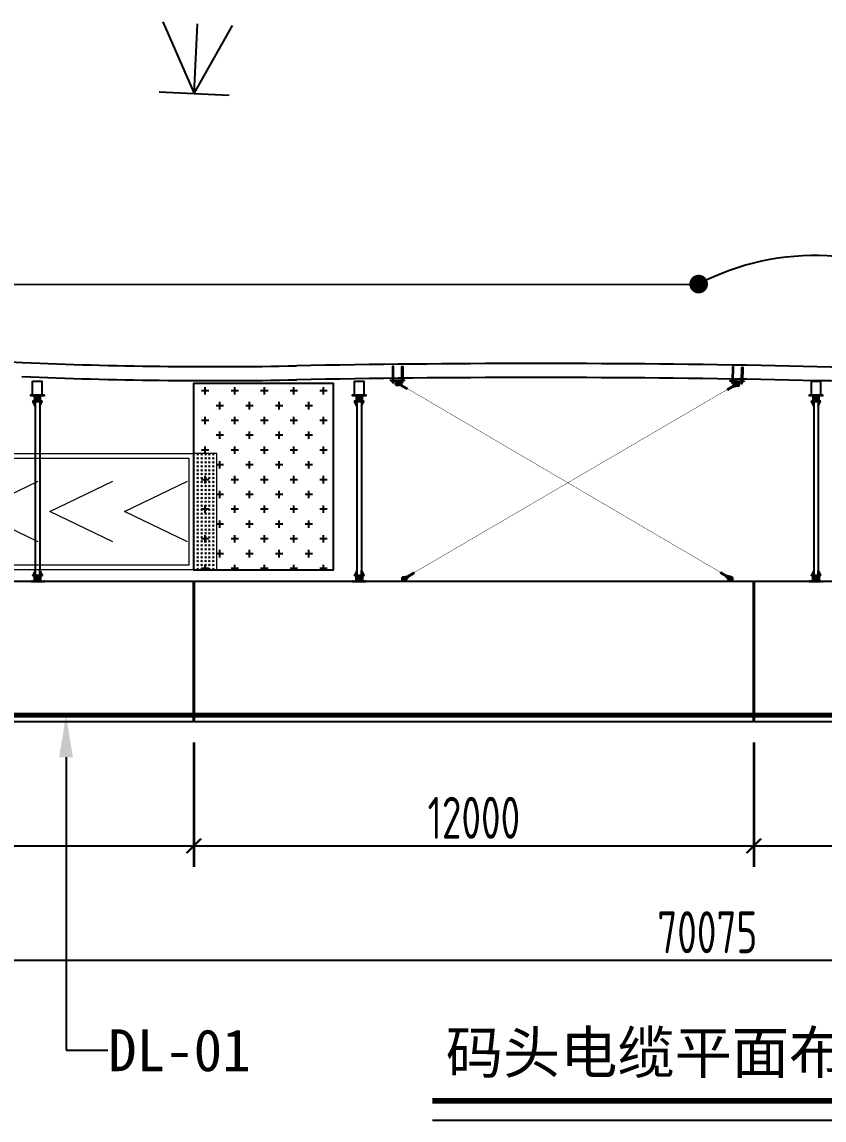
# Model space of a CAD drawing. Header units: millimetres. Extents: x 4 to 2106212, y -117026 to 198097.
# Drawn here: x 1092183 to 1109395, y -88297 to -64743 of the extents above; entities that cross this region are included whole.
import ezdxf
from ezdxf import colors
from ezdxf.entities.mleader import LeaderData, LeaderLine
from ezdxf.enums import TextEntityAlignment as Align
from ezdxf.math import Vec2, Vec3

# ---------------------------------------------------------------- set-up
doc = ezdxf.new("R2010")
doc.units = ezdxf.units.MM
for name, pattern in [('CENTER', [0.6, 0.375, -0.075, 0.075, -0.075]), ('DASHDOT2', [12.7, 6.35, -3.175, 0, -3.175]), ('DASHED2', [0.375, 0.25, -0.125])]:
    doc.linetypes.add(name, pattern=pattern)
for name, color, linetype in [('0 @ 1', 7, 'Continuous'), ('BS-Annectent', 115, 'Continuous'), ('HR-dimension', 9, 'Continuous'), ('HR-pontoon', 161, 'Continuous'), ('STEEL', 34, 'Continuous'), ('粗实线', 7, 'Continuous')]:
    doc.layers.add(name, color=color, linetype=linetype)
for name, color, linetype, lineweight in [('扣板', 7, 'Continuous', 9), ('抱桩器', 1, 'Continuous', 18), ('文本', 3, 'Continuous', 13)]:
    doc.layers.add(name, color=color, linetype=linetype, lineweight=lineweight)
doc.styles.add('Arial', font='arial.ttf')
doc.styles.add('hztxt', font='ros1.shx', dxfattribs={"width": 0.8, "bigfont": 'hztxt.shx'})
doc.styles.get("Standard").update_dxf_attribs({"font": 'arial.ttf'})
doc.linetypes.add('10422', pattern='A,2,[150,AAA.SHX,S=1,R=0,X=0,Y=1],2,[177,AAA.SHX,S=1,R=0,X=0,Y=0.8],1e-09', length=4)
doc.linetypes.add('444', pattern='A,4.5,[145,AAA.SHX,S=1,R=0,X=0,Y=1],4.5,-0.5,[146,AAA.SHX,S=1,R=0,X=0,Y=0],-0.5', length=10)
doc.dimstyles.new('DIM-300', dxfattribs={"dimscale": 300, "dimtxt": 3, "dimasz": 1, "dimexe": 1.5, "dimexo": 1.5, "dimgap": 0.5, "dimtad": 1, "dimdec": 0, "dimzin": 0, "dimdsep": 46, "dimtxsty": 'hztxt', "dimblk": 'OBLIQUE', "dimcen": 0, "dimdle": 1.5, "dimclrd": 9, "dimclre": 9, "dimclrt": 6, "dimadec": 0, "dimazin": 0, "dimtfac": 1, "dimtdec": 0, "dimtix": 1, "dimtofl": 0, "dimtmove": 2, "dimatfit": 0, "dimfxl": 5, "dimtolj": 1, "dimtzin": 0, "dimarcsym": 0})
pattern_1 = [(40.81217054, (-573818.8873, 176698.6793), (-1.452584633, 1.682112997), []), (130.81217054, (-573818.8873, 176698.6793), (-4.5872822625, 1.911641361), [5.55625, -3.33375])]
pattern_2 = [(40.81217054, (-578777.1463, 176555.198), (-1.452584633, 1.682112997), []), (130.81217054, (-578777.1463, 176555.198), (-4.5872822625, 1.911641361), [5.55625, -3.33375])]
pattern_3 = [(225, (43212.285, 45564.743), (4.49012806, -4.49012806), []), (225, (43207.795, 45564.743), (4.49012806, -4.49012806), [7.9375, -1.5875, 0, -1.5875])]
pattern_4 = [(225, (-344287.005, -129412.7357), (4.49012806, -4.49012806), []), (225, (-344291.495, -129412.7357), (4.49012806, -4.49012806), [7.9375, -1.5875, 0, -1.5875])]

# ---------------------------------------------------------------- blocks, each defined once
blk = doc.blocks.new('_Oblique')
at = {"color": 0, "linetype": 'ByBlock', "lineweight": -2}
blk.add_line((-0.5, -0.5), (0.5, 0.5), dxfattribs=at)
blk = doc.blocks.new('*D2018')
at = {"color": 9, "lineweight": -2, "transparency": 16777216}
for p, q in [((1083866, -80197), (1083866, -82864)), ((1095866, -80197), (1095866, -82864)), ((1083416, -82414), (1096316, -82414))]:
    blk.add_line(p, q, dxfattribs=at)
at = {"layer": 'Defpoints', "color": 0, "transparency": 16777216}
for p in [(1083866, -79747), (1095866, -79747), (1095866, -82414)]:
    blk.add_point(p, dxfattribs=at)
at = {"color": 9, "lineweight": -2, "transparency": 16777216, "xscale": 300, "yscale": 300, "zscale": 300, "rotation": 180}
blk.add_blockref('_Oblique', (1083866, -82414), dxfattribs=at)
at = {"color": 9, "lineweight": -2, "transparency": 16777216, "xscale": 300, "yscale": 300, "zscale": 300}
blk.add_blockref('_Oblique', (1095866, -82414), dxfattribs=at)
at = {"color": 6, "transparency": 16777216, "insert": (1089866, -81814), "char_height": 900, "attachment_point": 5, "style": 'hztxt'}
blk.add_mtext('\\A1;12000', dxfattribs=at)
blk = doc.blocks.new('*D2019')
at = {"color": 9, "lineweight": -2, "transparency": 16777216}
for p, q in [((1095881, -80197), (1095881, -82864)), ((1107881, -80197), (1107881, -82864)), ((1095431, -82414), (1108331, -82414))]:
    blk.add_line(p, q, dxfattribs=at)
at = {"layer": 'Defpoints', "color": 0, "transparency": 16777216}
for p in [(1095881, -79747), (1107881, -79747), (1107881, -82414)]:
    blk.add_point(p, dxfattribs=at)
at = {"color": 9, "lineweight": -2, "transparency": 16777216, "xscale": 300, "yscale": 300, "zscale": 300, "rotation": 180}
blk.add_blockref('_Oblique', (1095881, -82414), dxfattribs=at)
at = {"color": 9, "lineweight": -2, "transparency": 16777216, "xscale": 300, "yscale": 300, "zscale": 300}
blk.add_blockref('_Oblique', (1107881, -82414), dxfattribs=at)
at = {"color": 6, "transparency": 16777216, "insert": (1101881, -81814), "char_height": 900, "attachment_point": 5, "style": 'hztxt'}
blk.add_mtext('\\A1;12000', dxfattribs=at)
blk = doc.blocks.new('*D2020')
at = {"color": 9, "lineweight": -2, "transparency": 16777216}
for p, q in [((1107896, -80197), (1107896, -82864)), ((1117896, -80197), (1117896, -82864)), ((1107446, -82414), (1118346, -82414))]:
    blk.add_line(p, q, dxfattribs=at)
at = {"layer": 'Defpoints', "color": 0, "transparency": 16777216}
for p in [(1107896, -79747), (1117896, -79747), (1117896, -82414)]:
    blk.add_point(p, dxfattribs=at)
at = {"color": 9, "lineweight": -2, "transparency": 16777216, "xscale": 300, "yscale": 300, "zscale": 300, "rotation": 180}
blk.add_blockref('_Oblique', (1107896, -82414), dxfattribs=at)
at = {"color": 9, "lineweight": -2, "transparency": 16777216, "xscale": 300, "yscale": 300, "zscale": 300}
blk.add_blockref('_Oblique', (1117896, -82414), dxfattribs=at)
at = {"color": 6, "transparency": 16777216, "insert": (1112896, -81814), "char_height": 900, "attachment_point": 5, "style": 'hztxt'}
blk.add_mtext('\\A1;10000', dxfattribs=at)
blk = doc.blocks.new('*U2006')
at = {"layer": '抱桩器'}
h = blk.add_hatch(dxfattribs=at)
h.set_pattern_fill('GOST_GLASS', color=252, scale=10, angle=90)
h.set_pattern_definition([(135, (-669974.417, -109419.865), (5e-15, 84.852814), [50, -70]), (135, (-669974.417, -109398.65), (5e-15, 84.852814), [20, -100]), (135, (-669995.63, -109419.865), (5e-15, 84.852814), [20, -100])])
h.paths.add_polyline_path([(-3750, 1250), (-3750, -1250), (-4750, -1250), (-4750, 1250)])
h = blk.add_hatch(dxfattribs=at)
h.set_pattern_fill('GOST_GLASS', color=252, scale=10, angle=90)
h.set_pattern_definition([(135, (-673974.717, -109419.865), (5e-15, 84.852814), [50, -70]), (135, (-673974.717, -109398.65), (5e-15, 84.852814), [20, -100]), (135, (-673995.93, -109419.865), (5e-15, 84.852814), [20, -100])])
h.paths.add_polyline_path([(4250, 1250), (4250, -1250), (4750, -1250), (4750, 1250)])
at = {"layer": '抱桩器', "color": 252}
for points in [[(-3750, 1250), (-3750, -1250), (-4750, -1250), (-4750, 1250)], [(4250, -1250), (-3750, -1250), (-3750, 1250), (4250, 1250)], [(4250, 1250), (4250, -1250), (4750, -1250), (4750, 1250)], [(4150, -1150), (-3650, -1150), (-3650, 1150), (4150, 1150)]]:
    blk.add_lwpolyline(points, close=True, dxfattribs=at)
for points in [[(-2284, -650), (-3634, 0), (-2284, 650)], [(-684, -650), (-2034, 0), (-684, 650)], [(916, -650), (-434, 0), (916, 650)], [(2516, -650), (1166, 0), (2516, 650)], [(4116, -650), (2766, 0), (4116, 650)]]:
    blk.add_lwpolyline(points, dxfattribs=at)
blk = doc.blocks.new('*U2007')
at = {"color": 0, "linetype": 'ByBlock', "lineweight": -2, "transparency": 16777216}
blk.add_blockref('*U2006', (0, 0), dxfattribs=at)
blk = doc.blocks.new('*D2015')
at = {"color": 9, "lineweight": -2, "transparency": 16777216}
for p, q in [((1071851, -80197), (1071851, -85319)), ((1141926, -80197), (1141926, -85319)), ((1071401, -84869), (1142376, -84869))]:
    blk.add_line(p, q, dxfattribs=at)
at = {"layer": 'Defpoints', "color": 0, "transparency": 16777216}
for p in [(1071851, -79747), (1141926, -79747), (1141926, -84869)]:
    blk.add_point(p, dxfattribs=at)
at = {"color": 9, "lineweight": -2, "transparency": 16777216, "xscale": 300, "yscale": 300, "zscale": 300, "rotation": 180}
blk.add_blockref('_Oblique', (1071851, -84869), dxfattribs=at)
at = {"color": 9, "lineweight": -2, "transparency": 16777216, "xscale": 300, "yscale": 300, "zscale": 300}
blk.add_blockref('_Oblique', (1141926, -84869), dxfattribs=at)
at = {"color": 6, "transparency": 16777216, "insert": (1106889, -84269), "char_height": 900, "attachment_point": 5, "style": 'hztxt'}
blk.add_mtext('\\A1;70075', dxfattribs=at)
blk = doc.blocks.new('*U2010')
h = blk.add_hatch()
h.set_pattern_fill('CROSS', color=252, scale=50, angle=90)
h.set_pattern_definition([(90, (-479955.5, -94961.22), (-317.5, 317.5), [158.75, -476.25]), (180, (-479876.12, -94881.85), (-317.5, -317.5), [158.75, -476.25])])
h.paths.add_polyline_path([(1500, 2000), (-1500, 2000), (-1500, -2000), (1500, -2000)])
at = {"layer": 'HR-pontoon'}
blk.add_lwpolyline([(-1500, -2000), (1500, -2000), (1500, 2000), (-1500, 2000)], close=True, dxfattribs=at)
blk = doc.blocks.new('*U2011')
at = {"color": 0, "linetype": 'ByBlock', "lineweight": -2, "transparency": 16777216}
blk.add_blockref('*U2010', (0, 0), dxfattribs=at)
blk = doc.blocks.new('支座')
at = {"layer": '扣板', "color": 7}
blk.add_line((13512, 4747, 0), (13512, 5047, 0), dxfattribs=at)
at = {"layer": '扣板', "color": 7, "elevation": 0}
for points in [[(13512, 4747), (13512, 5047), (13520, 5047), (13520, 4747)], [(13600, 4947), (13620, 4927), (13620, 4867), (13600, 4847), (13520, 4847), (13520, 4947)], [(13560, 4932), (13520, 4932), (13520, 4922), (13560, 4922)], [(13560, 4862), (13520, 4862), (13520, 4872), (13560, 4872)]]:
    blk.add_lwpolyline(points, close=True, dxfattribs=at)
at = {"layer": '扣板', "color": 7}
blk.add_circle((13575, 4897, 0), 25, dxfattribs=at)
blk = doc.blocks.new('A$C97f6d51a')
at = {"color": 1, "linetype": 'DASHDOT2'}
blk.add_line((0, 313), (0, -47), dxfattribs=at)
at = {"layer": 'BS-Annectent'}
for p, q in [((-9, 282), (-9, 282)), ((-9, 281), (-9, 282)), ((-9, 282), (-9, 282)), ((-9, 279), (-8, 279)), ((-8, 278), (-9, 279)), ((-9, 279), (-8, 278)), ((-9, 275), (-7, 276)), ((-6, 274), (-9, 275)), ((-9, 275), (-7, 275)), ((-9, 272), (-6, 274)), ((-6, 270), (-9, 272)), ((-9, 272), (-4, 272)), ((-9, 269), (9, 268)), ((-9, 266), (9, 265)), ((-9, 263), (9, 262)), ((-9, 260), (9, 258)), ((-9, 257), (9, 255)), ((-9, 253), (9, 252)), ((-9, 250), (9, 249)), ((-9, 247), (9, 246)), ((-9, 244), (9, 243)), ((-9, 241), (9, 240)), ((-9, 238), (9, 236)), ((-6, 274), (-6, 274)), ((-6, 274), (-6, 274)), ((-6, 274), (-6, 274)), ((-6, 274), (-6, 274)), ((-6, 274), (-6, 274)), ((6, 270), (-6, 270)), ((4, 271), (9, 271)), ((6, 273), (5, 273)), ((6, 273), (5, 273)), ((6, 273), (9, 274)), ((6, 274), (9, 274)), ((9, 271), (6, 273)), ((6, 270), (9, 271)), ((7, 276), (9, 277)), ((9, 274), (7, 275)), ((9, 277), (8, 278)), ((8, 277), (9, 277)), ((9, 280), (9, 281)), ((9, 280), (9, 280)), ((9, 280), (9, 280)), ((-10, 6), (9, 4)), ((-10, 2), (-6, 4)), ((-6, 1), (-10, 2)), ((-10, 2), (9, 1)), ((-9, 235), (9, 233)), ((-9, 231), (9, 230)), ((-9, 228), (9, 227)), ((-9, 225), (9, 224)), ((-9, 222), (9, 221)), ((-9, 219), (9, 218)), ((-9, 216), (9, 215)), ((-9, 213), (9, 211)), ((-9, 209), (9, 208)), ((-9, 206), (9, 205)), ((-9, 203), (9, 202)), ((-9, 200), (9, 199)), ((-9, 197), (9, 196)), ((-9, 194), (9, 193)), ((-9, 191), (9, 189)), ((-9, 188), (9, 186)), ((-9, 184), (9, 183)), ((-9, 181), (9, 180)), ((-9, 178), (9, 177)), ((-9, 175), (9, 174)), ((-9, 172), (9, 171)), ((-9, 169), (9, 167)), ((-9, 166), (9, 164)), ((-9, 162), (9, 161)), ((-9, 159), (9, 158)), ((-9, 156), (9, 155)), ((-9, 153), (9, 152)), ((-9, 150), (9, 149)), ((-9, 147), (9, 146)), ((-9, 144), (9, 142)), ((-9, 140), (9, 139)), ((-9, 137), (9, 136)), ((-9, 134), (9, 133)), ((-9, 131), (9, 130)), ((-9, 128), (9, 127)), ((-9, 125), (9, 124)), ((-9, 122), (9, 120)), ((-9, 119), (9, 117)), ((-9, 115), (9, 114)), ((-9, 112), (9, 111)), ((-9, 109), (9, 108)), ((-9, 106), (9, 105)), ((-9, 103), (9, 102)), ((-9, 100), (9, 98)), ((-9, 97), (9, 95)), ((-9, 93), (9, 92)), ((-9, 90), (9, 89)), ((-9, 87), (9, 86)), ((-9, 84), (9, 83)), ((-9, 81), (9, 80)), ((-9, 78), (9, 76)), ((-9, 75), (9, 73)), ((-9, 71), (9, 70)), ((-9, 68), (9, 67)), ((-9, 65), (9, 64)), ((-9, 62), (9, 61)), ((-9, 59), (9, 58)), ((-9, 56), (9, 55)), ((-9, 53), (9, 51)), ((-9, 49), (9, 48)), ((-9, 46), (9, 45)), ((-9, 43), (9, 42)), ((-9, 40), (9, 39)), ((-9, 37), (9, 36)), ((-9, 34), (9, 33)), ((-9, 31), (9, 29)), ((-9, 28), (9, 26)), ((-9, 24), (9, 23)), ((-9, 21), (9, 20)), ((-9, 18), (9, 17)), ((-9, 15), (9, 14)), ((-9, 12), (9, 11)), ((-9, 9), (9, 7)), ((-8, 0), (-6, 1)), ((6, 147), (-6, 148)), ((6, 116), (-6, 117)), ((6, 3), (-6, 4)), ((2, 0), (-6, 1)), ((6, 147), (9, 149)), ((9, 1), (6, 3)), ((7, 0), (9, 1)), ((-16, -24), (-16, -11)), ((12, -9), (-12, -9)), ((12, -27), (-12, -27)), ((-9, -29), (-6, -28)), ((-6, -31), (-9, -29)), ((9, -30), (-9, -29)), ((-9, -32), (-6, -31)), ((-6, -34), (-9, -32)), ((9, -33), (-9, -32)), ((-9, -35), (-6, -34)), ((-6, -37), (-9, -35)), ((9, -37), (-9, -35)), ((-9, -38), (-6, -37)), ((-6, -40), (-9, -38)), ((9, -40), (-9, -38)), ((-8, -24), (-8, -11)), ((-6, -28), (-8, -27)), ((-7, -40), (-7, -43)), ((6, -29), (-6, -28)), ((6, -29), (-6, -28)), ((6, -32), (-6, -31)), ((6, -32), (-6, -31)), ((6, -35), (-6, -34)), ((6, -38), (-6, -37)), ((6, -38), (-6, -37)), ((6, -41), (-6, -40)), ((-5, -44), (5, -44)), ((-4, -40), (-4, -43)), ((-2, -9), (0, -4)), ((9, -27), (-1, -27)), ((0, -9), (2, -4)), ((4, -41), (4, -43)), ((6, -29), (9, -27)), ((9, -30), (6, -29)), ((6, -32), (9, -30)), ((9, -33), (6, -32)), ((6, -35), (9, -33)), ((9, -37), (6, -35)), ((6, -38), (9, -37)), ((9, -40), (6, -38)), ((6, -41), (9, -40)), ((7, -41), (7, -43)), ((8, -24), (8, -11)), ((9, -27), (8, -27)), ((16, -24), (16, -11))]:
    blk.add_line(p, q, dxfattribs=at)
blk.add_lwpolyline([(10, 0), (10, 300), (0, 306), (-10, 300), (-10, 0)], dxfattribs=at)
for points in [[(-19, -4), (-19, 0), (19, 0), (19, -4)], [(-15, -9), (15, -9), (15, -4), (-15, -4)]]:
    blk.add_lwpolyline(points, close=True, dxfattribs=at)
for points in [[(16, -11, 0.612824), (8, -11, 0.305874), (-8, -11, 0.612824), (-16, -11)], [(16, -24, -0.612824), (8, -24, -0.305874), (-8, -24, -0.612824), (-16, -24)], [(-7, -43, 0.516475), (-4, -43, 0.258238), (4, -43, 0.516475), (7, -43)]]:
    blk.add_lwpolyline(points, format="xyb", dxfattribs=at)
blk = doc.blocks.new('A$Ce460a15a')
at = {"layer": 'STEEL', "color": 22}
for points in [[(12, 150), (12, -150), (0, -150), (0, 150)], [(92, -50), (112, -30), (112, 30), (92, 50), (12, 50), (12, -50)], [(52, 35), (12, 35), (12, 25), (52, 25)], [(52, -35), (12, -35), (12, -25), (52, -25)]]:
    blk.add_lwpolyline(points, close=True, dxfattribs=at)
blk.add_circle((67, 0), 25, dxfattribs=at)
at = {"layer": 'HR-dimension', "xscale": -1, "rotation": 90}
blk.add_blockref('A$C97f6d51a', (12, 100), dxfattribs=at)
at = {"layer": 'HR-dimension', "rotation": 90.00000000000001}
blk.add_blockref('A$C97f6d51a', (12, -100), dxfattribs=at)
blk = doc.blocks.new('*U10')
at = {"color": 7, "linetype": 'Continuous', "lineweight": 15}
for p, q in [((-9, 9), (-10, 8)), ((-10, 8), (-10, 1)), ((-10, 1), (-9, 0)), ((-9, 9), (9, 9)), ((-9, 0), (9, 0)), ((-5, 8), (-5, 1)), ((5, 8), (5, 1)), ((10, 8), (9, 9)), ((9, 0), (10, 1)), ((10, 8), (10, 1))]:
    blk.add_line(p, q, dxfattribs=at)
for centre, start, end in [((0, -8), 72.4233, 107.5767), ((0, 17), 252.4233, 287.5767)]:
    blk.add_arc(centre, 17.2, start, end, dxfattribs=at)
for points, knots in [([(-10, 8), (-10, 9), (-9, 9), (-8, 9), (-7, 9), (-6, 9), (-6, 9), (-5, 8)], [0, 0, 0, 0, 0.264534, 0.399289, 0.53507, 0.765405, 1, 1, 1, 1]), ([(-5, 1), (-6, 1), (-6, 0), (-7, 0), (-8, 0), (-9, 0), (-10, 1), (-10, 1)], [0, 0, 0, 0, 0.264534, 0.399289, 0.53507, 0.765405, 1, 1, 1, 1]), ([(5, 8), (6, 9), (6, 9), (7, 9), (8, 9), (9, 9), (10, 9), (10, 8)], [0, 0, 0, 0, 0.264536, 0.399814, 0.535067, 0.765403, 1, 1, 1, 1]), ([(10, 1), (10, 1), (9, 0), (8, 0), (7, 0), (6, 0), (6, 1), (5, 1)], [0, 0, 0, 0, 0.264536, 0.399814, 0.535067, 0.765403, 1, 1, 1, 1])]:
    blk.add_open_spline(points, degree=3, knots=knots, dxfattribs=at)
blk = doc.blocks.new('A$C72EA2C7E')
blk.add_line((-8, -6), (8, -6))
at = {"color": 7, "linetype": 'Continuous', "lineweight": 15}
for p, q in [((-5, -40), (-5, -6)), ((-4, -41), (-5, -40)), ((5, -40), (-5, -40)), ((-4, -41), (5, -41)), ((5, -6), (5, -40)), ((5, -40), (5, -41))]:
    blk.add_line(p, q, dxfattribs=at)
at = {"color": 7, "linetype": 'Continuous', "lineweight": 0}
for p, q in [((-4, -41), (-4, -6)), ((5, -41), (5, -6))]:
    blk.add_line(p, q, dxfattribs=at)
blk.add_arc((0, -8), 8, 17.4862, 162.5138)
at = {"extrusion": (0, 0, -1), "xscale": 0.9999974999999999, "yscale": 0.9999974999999999, "zscale": -0.9999974999999999}
blk.add_blockref('*U10', (0, -39), dxfattribs=at)
blk = doc.blocks.new('*U1978')
h = blk.add_hatch(color=1)
h.dxf.hatch_style = 1
h.paths.add_polyline_path([(3382, 2191), (3473, 2218, 1.447528), (3428, 2281), (3373, 2204)])
h.paths.add_polyline_path([(3389, 2205), (3388, 2206), (3398, 2220), (3395, 2222), (3434, 2277, -1.452111), (3471, 2226), (3406, 2207), (3405, 2210)], flags=16)
h = blk.add_hatch()
h.set_pattern_fill('ANSI38', color=253, scale=0.7, angle=-4.1878)
h.set_pattern_definition(pattern_2)
h.paths.add_polyline_path([(3404, 2213), (3406, 2207), (3471, 2226, 1.452111), (3434, 2277), (3395, 2222), (3398, 2220), (3401, 2218), (3440, 2273, -1.452111), (3469, 2232)])
h = blk.add_hatch(color=1)
h.dxf.hatch_style = 1
h.paths.add_polyline_path([(-3373, -2204), (-3429, -2283, -1.406258), (-3473, -2218), (-3382, -2191)])
h.paths.add_polyline_path([(-3405, -2210), (-3406, -2207), (-3471, -2226, 1.406258), (-3435, -2278), (-3395, -2222), (-3388, -2205)], flags=16)
h = blk.add_hatch()
h.set_pattern_fill('ANSI38', color=253, scale=0.7, angle=-4.1878)
h.set_pattern_definition(pattern_1)
h.paths.add_polyline_path([(-3401, -2218), (-3395, -2222), (-3434, -2277, -1.452111), (-3471, -2226), (-3406, -2207), (-3405, -2210), (-3404, -2213), (-3469, -2232, 1.452111), (-3440, -2273)])
blk.add_line((3379, 2205), (3379, 2195))
at = {"color": 1, "linetype": 'DASHED2'}
blk.add_line((3483, 2289), (3493, 2274), dxfattribs=at)
at = {"color": 1, "const_width": 8.4}
for points in [[(3380, 2206), (-3393, -2203)], [(3386, 2200), (3251, 2112)], [(-3388, -2209), (-3246, -2117)]]:
    blk.add_lwpolyline(points, dxfattribs=at)
at = {"color": 1}
for points in [[(3382, 2191), (3473, 2218, 1.447528), (3428, 2281), (3373, 2204)], [(3398, 2220), (3388, 2206), (3389, 2205), (3405, 2210), (3406, 2207), (3471, 2226, 1.452111), (3434, 2277), (3395, 2222)], [(-3373, -2204), (-3428, -2281, -1.447528), (-3473, -2218), (-3382, -2191)], [(-3405, -2210), (-3389, -2205), (-3388, -2206), (-3398, -2220), (-3395, -2222), (-3434, -2277, -1.452111), (-3471, -2226), (-3406, -2207)]]:
    blk.add_lwpolyline(points, format="xyb", close=True, dxfattribs=at)
for points in [[(3379, 2195), (3472, 2222, 1.449849), (3431, 2279), (3379, 2205)], [(3406, 2207), (3471, 2226, 1.452111), (3434, 2277), (3395, 2222)], [(3406, 2207), (3471, 2226, 1.452111), (3434, 2277), (3395, 2222)], [(-3376, -2200), (-3431, -2279, -1.449849), (-3472, -2222), (-3384, -2197)], [(-3395, -2222), (-3434, -2277, -1.452111), (-3471, -2226), (-3406, -2207)], [(-3395, -2222), (-3434, -2277, -1.452111), (-3471, -2226), (-3406, -2207)]]:
    blk.add_lwpolyline(points, format="xyb")
for points in [[(3401, 2218), (3440, 2273, -1.452111), (3469, 2232), (3404, 2213), (3406, 2207), (3471, 2226, 1.452111), (3434, 2277), (3395, 2222)], [(-3404, -2213), (-3469, -2232, 1.452111), (-3440, -2273), (-3401, -2218), (-3395, -2222), (-3434, -2277, -1.452111), (-3471, -2226), (-3406, -2207)]]:
    blk.add_lwpolyline(points, format="xyb", close=True)
at = {"color": 252}
for points in [[(3401, 2218), (3440, 2273, -1.452111), (3469, 2232), (3404, 2213), (3406, 2207), (3471, 2226, 1.452111), (3434, 2277), (3395, 2222)], [(-3404, -2213), (-3469, -2232, 1.452111), (-3440, -2273), (-3401, -2218), (-3395, -2222), (-3434, -2277, -1.452111), (-3471, -2226), (-3406, -2207)]]:
    blk.add_lwpolyline(points, format="xyb", close=True, dxfattribs=at)
at = {"xscale": 0.6999999999999998, "yscale": 0.6999999999999998, "zscale": 0.6999999999999998, "rotation": 213.1298866380289}
for p in [(3284, 2123), (3315, 2143), (3345, 2163), (3376, 2183), (-3267, -2141), (-3360, -2201), (-3329, -2181), (-3299, -2161)]:
    blk.add_blockref('A$C72EA2C7E', p, dxfattribs=at)
blk = doc.blocks.new('*U1979')
at = {"color": 0, "linetype": 'ByBlock', "lineweight": -2, "transparency": 16777216}
blk.add_blockref('*U1978', (0, 0), dxfattribs=at)
blk = doc.blocks.new('*U1980')
h = blk.add_hatch(color=1)
h.dxf.hatch_style = 1
h.paths.add_polyline_path([(3382, 2191), (3473, 2218, 1.447528), (3428, 2281), (3373, 2204)])
h.paths.add_polyline_path([(3389, 2205), (3388, 2206), (3398, 2220), (3395, 2222), (3434, 2277, -1.452111), (3471, 2226), (3406, 2207), (3405, 2210)], flags=16)
h = blk.add_hatch()
h.set_pattern_fill('ANSI38', color=253, scale=0.7, angle=-4.1878)
h.set_pattern_definition(pattern_2)
h.paths.add_polyline_path([(3404, 2213), (3406, 2207), (3471, 2226, 1.452111), (3434, 2277), (3395, 2222), (3398, 2220), (3401, 2218), (3440, 2273, -1.452111), (3469, 2232)])
h = blk.add_hatch(color=1)
h.dxf.hatch_style = 1
h.paths.add_polyline_path([(-3373, -2204), (-3429, -2283, -1.406258), (-3473, -2218), (-3382, -2191)])
h.paths.add_polyline_path([(-3405, -2210), (-3406, -2207), (-3471, -2226, 1.406258), (-3435, -2278), (-3395, -2222), (-3388, -2205)], flags=16)
h = blk.add_hatch()
h.set_pattern_fill('ANSI38', color=253, scale=0.7, angle=-4.1878)
h.set_pattern_definition(pattern_1)
h.paths.add_polyline_path([(-3401, -2218), (-3395, -2222), (-3434, -2277, -1.452111), (-3471, -2226), (-3406, -2207), (-3405, -2210), (-3404, -2213), (-3469, -2232, 1.452111), (-3440, -2273)])
blk.add_line((3379, 2205), (3379, 2195))
at = {"color": 1, "linetype": 'DASHED2'}
blk.add_line((3483, 2289), (3493, 2274), dxfattribs=at)
at = {"color": 1, "const_width": 8.4}
for points in [[(3380, 2206), (-3393, -2203)], [(3386, 2200), (3251, 2112)], [(-3388, -2209), (-3246, -2117)]]:
    blk.add_lwpolyline(points, dxfattribs=at)
at = {"color": 1}
for points in [[(3382, 2191), (3473, 2218, 1.447528), (3428, 2281), (3373, 2204)], [(3398, 2220), (3388, 2206), (3389, 2205), (3405, 2210), (3406, 2207), (3471, 2226, 1.452111), (3434, 2277), (3395, 2222)], [(-3373, -2204), (-3428, -2281, -1.447528), (-3473, -2218), (-3382, -2191)], [(-3405, -2210), (-3389, -2205), (-3388, -2206), (-3398, -2220), (-3395, -2222), (-3434, -2277, -1.452111), (-3471, -2226), (-3406, -2207)]]:
    blk.add_lwpolyline(points, format="xyb", close=True, dxfattribs=at)
for points in [[(3379, 2195), (3472, 2222, 1.449849), (3431, 2279), (3379, 2205)], [(3406, 2207), (3471, 2226, 1.452111), (3434, 2277), (3395, 2222)], [(3406, 2207), (3471, 2226, 1.452111), (3434, 2277), (3395, 2222)], [(-3376, -2200), (-3431, -2279, -1.449849), (-3472, -2222), (-3384, -2197)], [(-3395, -2222), (-3434, -2277, -1.452111), (-3471, -2226), (-3406, -2207)], [(-3395, -2222), (-3434, -2277, -1.452111), (-3471, -2226), (-3406, -2207)]]:
    blk.add_lwpolyline(points, format="xyb")
for points in [[(3401, 2218), (3440, 2273, -1.452111), (3469, 2232), (3404, 2213), (3406, 2207), (3471, 2226, 1.452111), (3434, 2277), (3395, 2222)], [(-3404, -2213), (-3469, -2232, 1.452111), (-3440, -2273), (-3401, -2218), (-3395, -2222), (-3434, -2277, -1.452111), (-3471, -2226), (-3406, -2207)]]:
    blk.add_lwpolyline(points, format="xyb", close=True)
at = {"color": 252}
for points in [[(3401, 2218), (3440, 2273, -1.452111), (3469, 2232), (3404, 2213), (3406, 2207), (3471, 2226, 1.452111), (3434, 2277), (3395, 2222)], [(-3404, -2213), (-3469, -2232, 1.452111), (-3440, -2273), (-3401, -2218), (-3395, -2222), (-3434, -2277, -1.452111), (-3471, -2226), (-3406, -2207)]]:
    blk.add_lwpolyline(points, format="xyb", close=True, dxfattribs=at)
at = {"xscale": 0.6999999999999998, "yscale": 0.6999999999999998, "zscale": 0.6999999999999998, "rotation": 213.1298866380289}
for p in [(3284, 2123), (3315, 2143), (3345, 2163), (3376, 2183), (-3267, -2141), (-3360, -2201), (-3329, -2181), (-3299, -2161)]:
    blk.add_blockref('A$C72EA2C7E', p, dxfattribs=at)
blk = doc.blocks.new('*U1981')
at = {"color": 0, "linetype": 'ByBlock', "lineweight": -2, "transparency": 16777216}
blk.add_blockref('*U1980', (0, 0), dxfattribs=at)
blk = doc.blocks.new('*U2001')
h = blk.add_hatch()
h.set_pattern_fill('ANSI35', color=4, angle=180)
h.set_pattern_definition(pattern_3)
h.paths.add_polyline_path([(24, -89), (36, -89), (36, -67), (24, -67)])
h.paths.add_polyline_path([(24, -31), (36, -31), (36, 11), (24, 11)])
h.paths.add_polyline_path([(-100, 11), (100, 11), (100, 21), (-100, 21)])
h.paths.add_polyline_path([(-36, -31), (-24, -31), (-24, 11), (-36, 11)])
h.paths.add_polyline_path([(-36, -89), (-24, -89), (-24, -67), (-36, -67)])
h = blk.add_hatch()
h.set_pattern_fill('ANSI35', color=4, angle=180)
h.set_pattern_definition(pattern_4)
h.paths.add_polyline_path([(-129, -116), (-150, -116), (-150, -104), (-129, -104)])
h.paths.add_polyline_path([(111, -116), (-111, -116), (-111, -104), (111, -104)])
h.paths.add_polyline_path([(150, -116), (129, -116), (129, -104), (150, -104)])
h.paths.add_polyline_path([(66, -104), (54, -104), (54, -67), (66, -67)])
h.paths.add_polyline_path([(66, -31), (54, -31), (54, -4), (66, -4)])
h.paths.add_polyline_path([(6, -31), (-6, -31), (-6, -4), (6, -4)])
h.paths.add_polyline_path([(6, -104), (-6, -104), (-6, -67), (6, -67)])
h.paths.add_polyline_path([(-54, -104), (-66, -104), (-66, -67), (-54, -67)])
h.paths.add_polyline_path([(-54, -31), (-66, -31), (-66, -4), (-54, -4)])
at = {"color": 4}
for points in [[(100, 11), (-100, 11), (-100, 21), (100, 21), (100, 11)], [(-36, -89), (-36, 11), (-24, 11), (-24, -89), (-36, -89)], [(24, -89), (24, 11), (36, 11), (36, -89), (24, -89)], [(150, -116), (-150, -116), (-150, -104), (150, -104), (150, -116)], [(-66, -104), (-66, -4), (-54, -4), (-54, -104), (-66, -104)], [(-6, -104), (-6, -4), (6, -4), (6, -104), (-6, -104)], [(54, -104), (54, -4), (66, -4), (66, -104), (54, -104)]]:
    blk.add_lwpolyline(points, dxfattribs=at)
at = {"layer": 'Defpoints', "color": 4}
for points in [[(-100, 21), (-50, 21), (-50, 121), (-100, 21)], [(100, 21), (50, 21), (50, 121), (100, 21)]]:
    blk.add_lwpolyline(points, dxfattribs=at)
at = {"layer": 'Defpoints', "color": 4, "linetype": 'CENTER', "ltscale": 2}
for points in [[(-129, -116), (-111, -116), (-111, -104), (-129, -104)], [(-66, -31), (-54, -31), (-54, -67), (-66, -67)], [(-36, -31), (-24, -31), (-24, -67), (-36, -67)], [(-6, -31), (6, -31), (6, -67), (-6, -67)], [(24, -31), (36, -31), (36, -67), (24, -67)], [(54, -31), (66, -31), (66, -67), (54, -67)], [(129, -116), (111, -116), (111, -104), (129, -104)]]:
    blk.add_lwpolyline(points, close=True, dxfattribs=at)
for points in [[(-120, -99), (-120, -111), (-120, -121)], [(-66, -49), (66, -49)], [(-66, -49), (66, -49)], [(120, -99), (120, -111), (120, -121)]]:
    blk.add_lwpolyline(points, dxfattribs=at)
blk = doc.blocks.new('*U1998')
at = {"layer": '粗实线', "color": 0, "linetype": 'ByBlock', "lineweight": -2, "transparency": 16777216}
blk.add_blockref('*U2001', (0, 0), dxfattribs=at)
blk = doc.blocks.new('*U1999')
h = blk.add_hatch()
h.set_pattern_fill('ANSI35', color=4, angle=180)
h.set_pattern_definition(pattern_3)
h.paths.add_polyline_path([(24, -89), (36, -89), (36, -67), (24, -67)])
h.paths.add_polyline_path([(24, -31), (36, -31), (36, 11), (24, 11)])
h.paths.add_polyline_path([(-100, 11), (100, 11), (100, 21), (-100, 21)])
h.paths.add_polyline_path([(-36, -31), (-24, -31), (-24, 11), (-36, 11)])
h.paths.add_polyline_path([(-36, -89), (-24, -89), (-24, -67), (-36, -67)])
h = blk.add_hatch()
h.set_pattern_fill('ANSI35', color=4, angle=180)
h.set_pattern_definition(pattern_4)
h.paths.add_polyline_path([(-129, -116), (-150, -116), (-150, -104), (-129, -104)])
h.paths.add_polyline_path([(111, -116), (-111, -116), (-111, -104), (111, -104)])
h.paths.add_polyline_path([(150, -116), (129, -116), (129, -104), (150, -104)])
h.paths.add_polyline_path([(66, -104), (54, -104), (54, -67), (66, -67)])
h.paths.add_polyline_path([(66, -31), (54, -31), (54, -4), (66, -4)])
h.paths.add_polyline_path([(6, -31), (-6, -31), (-6, -4), (6, -4)])
h.paths.add_polyline_path([(6, -104), (-6, -104), (-6, -67), (6, -67)])
h.paths.add_polyline_path([(-54, -104), (-66, -104), (-66, -67), (-54, -67)])
h.paths.add_polyline_path([(-54, -31), (-66, -31), (-66, -4), (-54, -4)])
at = {"color": 4}
for points in [[(100, 11), (-100, 11), (-100, 21), (100, 21), (100, 11)], [(-36, -89), (-36, 11), (-24, 11), (-24, -89), (-36, -89)], [(24, -89), (24, 11), (36, 11), (36, -89), (24, -89)], [(150, -116), (-150, -116), (-150, -104), (150, -104), (150, -116)], [(-66, -104), (-66, -4), (-54, -4), (-54, -104), (-66, -104)], [(-6, -104), (-6, -4), (6, -4), (6, -104), (-6, -104)], [(54, -104), (54, -4), (66, -4), (66, -104), (54, -104)]]:
    blk.add_lwpolyline(points, dxfattribs=at)
at = {"layer": 'Defpoints', "color": 4}
for points in [[(-100, 21), (-50, 21), (-50, 121), (-100, 21)], [(100, 21), (50, 21), (50, 121), (100, 21)]]:
    blk.add_lwpolyline(points, dxfattribs=at)
at = {"layer": 'Defpoints', "color": 4, "linetype": 'CENTER', "ltscale": 2}
for points in [[(-129, -116), (-111, -116), (-111, -104), (-129, -104)], [(-66, -31), (-54, -31), (-54, -67), (-66, -67)], [(-36, -31), (-24, -31), (-24, -67), (-36, -67)], [(-6, -31), (6, -31), (6, -67), (-6, -67)], [(24, -31), (36, -31), (36, -67), (24, -67)], [(54, -31), (66, -31), (66, -67), (54, -67)], [(129, -116), (111, -116), (111, -104), (129, -104)]]:
    blk.add_lwpolyline(points, close=True, dxfattribs=at)
for points in [[(-120, -99), (-120, -111), (-120, -121)], [(-66, -49), (66, -49)], [(-66, -49), (66, -49)], [(120, -99), (120, -111), (120, -121)]]:
    blk.add_lwpolyline(points, dxfattribs=at)
blk = doc.blocks.new('*U2000')
at = {"layer": '粗实线', "color": 0, "linetype": 'ByBlock', "lineweight": -2, "transparency": 16777216}
blk.add_blockref('*U1999', (0, 0), dxfattribs=at)
blk = doc.blocks.new('*U1973')
at = {"layer": '粗实线', "color": 4}
for points in [[(-50, 1863), (-50, -1863)], [(50, 1863), (50, -1863)]]:
    blk.add_lwpolyline(points, dxfattribs=at)
at = {"layer": '粗实线', "color": 4, "xscale": -1, "rotation": 179.9999997006857}
blk.add_blockref('*U2000', (0, 1884), dxfattribs=at)
at = {"layer": '粗实线', "color": 4, "rotation": 359.9999997006856}
blk.add_blockref('*U1998', (0, -1884), dxfattribs=at)
blk = doc.blocks.new('*U1974')
at = {"color": 0, "linetype": 'ByBlock', "lineweight": -2, "transparency": 16777216}
for p in [(0, 0), (9800, 0), (19600, 0), (29400, 0)]:
    blk.add_blockref('*U1973', p, dxfattribs=at)
blk = doc.blocks.new('*U1991')
h = blk.add_hatch()
h.set_pattern_fill('ANSI35', color=4, angle=180)
h.set_pattern_definition(pattern_3)
h.paths.add_polyline_path([(24, -89), (36, -89), (36, -67), (24, -67)])
h.paths.add_polyline_path([(24, -31), (36, -31), (36, 11), (24, 11)])
h.paths.add_polyline_path([(-100, 11), (100, 11), (100, 21), (-100, 21)])
h.paths.add_polyline_path([(-36, -31), (-24, -31), (-24, 11), (-36, 11)])
h.paths.add_polyline_path([(-36, -89), (-24, -89), (-24, -67), (-36, -67)])
h = blk.add_hatch()
h.set_pattern_fill('ANSI35', color=4, angle=180)
h.set_pattern_definition(pattern_4)
h.paths.add_polyline_path([(-129, -116), (-150, -116), (-150, -104), (-129, -104)])
h.paths.add_polyline_path([(111, -116), (-111, -116), (-111, -104), (111, -104)])
h.paths.add_polyline_path([(150, -116), (129, -116), (129, -104), (150, -104)])
h.paths.add_polyline_path([(66, -104), (54, -104), (54, -67), (66, -67)])
h.paths.add_polyline_path([(66, -31), (54, -31), (54, -4), (66, -4)])
h.paths.add_polyline_path([(6, -31), (-6, -31), (-6, -4), (6, -4)])
h.paths.add_polyline_path([(6, -104), (-6, -104), (-6, -67), (6, -67)])
h.paths.add_polyline_path([(-54, -104), (-66, -104), (-66, -67), (-54, -67)])
h.paths.add_polyline_path([(-54, -31), (-66, -31), (-66, -4), (-54, -4)])
at = {"color": 4}
for points in [[(100, 11), (-100, 11), (-100, 21), (100, 21), (100, 11)], [(-36, -89), (-36, 11), (-24, 11), (-24, -89), (-36, -89)], [(24, -89), (24, 11), (36, 11), (36, -89), (24, -89)], [(150, -116), (-150, -116), (-150, -104), (150, -104), (150, -116)], [(-66, -104), (-66, -4), (-54, -4), (-54, -104), (-66, -104)], [(-6, -104), (-6, -4), (6, -4), (6, -104), (-6, -104)], [(54, -104), (54, -4), (66, -4), (66, -104), (54, -104)]]:
    blk.add_lwpolyline(points, dxfattribs=at)
at = {"layer": 'Defpoints', "color": 4}
for points in [[(-100, 21), (-50, 21), (-50, 121), (-100, 21)], [(100, 21), (50, 21), (50, 121), (100, 21)]]:
    blk.add_lwpolyline(points, dxfattribs=at)
at = {"layer": 'Defpoints', "color": 4, "linetype": 'CENTER', "ltscale": 2}
for points in [[(-129, -116), (-111, -116), (-111, -104), (-129, -104)], [(-66, -31), (-54, -31), (-54, -67), (-66, -67)], [(-36, -31), (-24, -31), (-24, -67), (-36, -67)], [(-6, -31), (6, -31), (6, -67), (-6, -67)], [(24, -31), (36, -31), (36, -67), (24, -67)], [(54, -31), (66, -31), (66, -67), (54, -67)], [(129, -116), (111, -116), (111, -104), (129, -104)]]:
    blk.add_lwpolyline(points, close=True, dxfattribs=at)
for points in [[(-120, -99), (-120, -111), (-120, -121)], [(-66, -49), (66, -49)], [(-66, -49), (66, -49)], [(120, -99), (120, -111), (120, -121)]]:
    blk.add_lwpolyline(points, dxfattribs=at)
blk = doc.blocks.new('*U2002')
at = {"layer": '粗实线', "color": 0, "linetype": 'ByBlock', "lineweight": -2, "transparency": 16777216}
blk.add_blockref('*U1991', (0, 0), dxfattribs=at)
blk = doc.blocks.new('*U2003')
h = blk.add_hatch()
h.set_pattern_fill('ANSI35', color=4, angle=180)
h.set_pattern_definition(pattern_3)
h.paths.add_polyline_path([(24, -89), (36, -89), (36, -67), (24, -67)])
h.paths.add_polyline_path([(24, -31), (36, -31), (36, 11), (24, 11)])
h.paths.add_polyline_path([(-100, 11), (100, 11), (100, 21), (-100, 21)])
h.paths.add_polyline_path([(-36, -31), (-24, -31), (-24, 11), (-36, 11)])
h.paths.add_polyline_path([(-36, -89), (-24, -89), (-24, -67), (-36, -67)])
h = blk.add_hatch()
h.set_pattern_fill('ANSI35', color=4, angle=180)
h.set_pattern_definition(pattern_4)
h.paths.add_polyline_path([(-129, -116), (-150, -116), (-150, -104), (-129, -104)])
h.paths.add_polyline_path([(111, -116), (-111, -116), (-111, -104), (111, -104)])
h.paths.add_polyline_path([(150, -116), (129, -116), (129, -104), (150, -104)])
h.paths.add_polyline_path([(66, -104), (54, -104), (54, -67), (66, -67)])
h.paths.add_polyline_path([(66, -31), (54, -31), (54, -4), (66, -4)])
h.paths.add_polyline_path([(6, -31), (-6, -31), (-6, -4), (6, -4)])
h.paths.add_polyline_path([(6, -104), (-6, -104), (-6, -67), (6, -67)])
h.paths.add_polyline_path([(-54, -104), (-66, -104), (-66, -67), (-54, -67)])
h.paths.add_polyline_path([(-54, -31), (-66, -31), (-66, -4), (-54, -4)])
at = {"color": 4}
for points in [[(100, 11), (-100, 11), (-100, 21), (100, 21), (100, 11)], [(-36, -89), (-36, 11), (-24, 11), (-24, -89), (-36, -89)], [(24, -89), (24, 11), (36, 11), (36, -89), (24, -89)], [(150, -116), (-150, -116), (-150, -104), (150, -104), (150, -116)], [(-66, -104), (-66, -4), (-54, -4), (-54, -104), (-66, -104)], [(-6, -104), (-6, -4), (6, -4), (6, -104), (-6, -104)], [(54, -104), (54, -4), (66, -4), (66, -104), (54, -104)]]:
    blk.add_lwpolyline(points, dxfattribs=at)
at = {"layer": 'Defpoints', "color": 4}
for points in [[(-100, 21), (-50, 21), (-50, 121), (-100, 21)], [(100, 21), (50, 21), (50, 121), (100, 21)]]:
    blk.add_lwpolyline(points, dxfattribs=at)
at = {"layer": 'Defpoints', "color": 4, "linetype": 'CENTER', "ltscale": 2}
for points in [[(-129, -116), (-111, -116), (-111, -104), (-129, -104)], [(-66, -31), (-54, -31), (-54, -67), (-66, -67)], [(-36, -31), (-24, -31), (-24, -67), (-36, -67)], [(-6, -31), (6, -31), (6, -67), (-6, -67)], [(24, -31), (36, -31), (36, -67), (24, -67)], [(54, -31), (66, -31), (66, -67), (54, -67)], [(129, -116), (111, -116), (111, -104), (129, -104)]]:
    blk.add_lwpolyline(points, close=True, dxfattribs=at)
for points in [[(-120, -99), (-120, -111), (-120, -121)], [(-66, -49), (66, -49)], [(-66, -49), (66, -49)], [(120, -99), (120, -111), (120, -121)]]:
    blk.add_lwpolyline(points, dxfattribs=at)
blk = doc.blocks.new('*U1990')
at = {"layer": '粗实线', "color": 0, "linetype": 'ByBlock', "lineweight": -2, "transparency": 16777216}
blk.add_blockref('*U2003', (0, 0), dxfattribs=at)
blk = doc.blocks.new('*U1975')
at = {"layer": '粗实线', "color": 4}
for points in [[(-50, 1863), (-50, -1863)], [(50, 1863), (50, -1863)]]:
    blk.add_lwpolyline(points, dxfattribs=at)
at = {"layer": '粗实线', "color": 4, "xscale": -1, "rotation": 179.9999997006857}
blk.add_blockref('*U1990', (0, 1884), dxfattribs=at)
at = {"layer": '粗实线', "color": 4, "rotation": 359.9999997006856}
blk.add_blockref('*U2002', (0, -1884), dxfattribs=at)
blk = doc.blocks.new('*U1964')
at = {"color": 0, "linetype": 'ByBlock', "lineweight": -2, "transparency": 16777216}
blk.add_blockref('*U1975', (0, 0), dxfattribs=at)
blk = doc.blocks.new('jytkjyk')
for points in [[(475000, 131105), (475200, 131105), (475200, 130805), (475000, 130805)], [(481911, 131105), (482111, 131105), (482111, 130805), (481911, 130805)], [(491711, 131105), (491911, 131105), (491911, 130805), (491711, 130805)]]:
    blk.add_lwpolyline(points, close=True)
at = {"layer": '粗实线', "color": 252}
for p, q in [((477793, 138809, 100000), (478468, 137273, 100000)), ((478468, 137273, 100000), (478542, 138771, 100000)), ((478468, 137273, 100000), (479291, 138734, 100000)), ((477719, 137310, 100000), (479217, 137236, 100000)), ((473886, 133179), (489293, 133185))]:
    blk.add_line(p, q, dxfattribs=at)
at = {"layer": '粗实线', "color": 252, "linetype": 'Continuous', "const_width": 200, "elevation": 12220, "flags": 128}
blk.add_lwpolyline([(489193, 133190, 1), (489393, 133181, 1)], format="xyb", close=True, dxfattribs=at)
at = {"layer": '粗实线', "color": 252}
blk.add_arc((491766, 128494), 5303, 55.9895, 117.796, dxfattribs=at)
at = {"layer": '粗实线', "color": 252, "linetype": '444'}
for centre, radius, start, end in [((1765367, 29741958), 29638567, 267.4958322, 267.504324), ((478862, 225020), 93605, 267.50432, 271.10178), ((485822, -136894), 268376, 88.97283, 91.10178), ((486240, -113596), 245074, 86.72349, 88.97283)]:
    blk.add_arc(centre, radius, start, end, dxfattribs=at)
at = {"layer": '粗实线', "color": 252, "linetype": '10422'}
for centre, radius, start, end in [((478862, 225020), 93905, 267.50432, 271.10178), ((485822, -136894), 268076, 88.97283, 91.10178), ((486240, -113596), 244774, 86.72349, 88.97283)]:
    blk.add_arc(centre, radius, start, end, dxfattribs=at)
at = {"xscale": -1, "rotation": 2.666953539137448}
blk.add_blockref('*U1981', (486400, 128969), dxfattribs=at)
at = {"rotation": 357.2444171632594}
blk.add_blockref('*U1979', (486549, 128956), dxfattribs=at)
for name, p in [('*U1964', (475106, 128805)), ('*U1974', (482011, 128805))]:
    blk.add_blockref(name, p)
at = {"layer": '0 @ 1', "rotation": 89.99999970068562}
for p in [(487873, 113293, 0), (494873, 113293, 0)]:
    blk.add_blockref('支座', p, dxfattribs=at)
at = {"layer": 'HR-dimension'}
for p, rotation in [((482833, 131127), 269.8953418141111), ((490121, 131112), 267.9338139459553)]:
    blk.add_blockref('A$Ce460a15a', p, dxfattribs=dict(at, rotation=rotation))

msp = doc.modelspace()

# ---------------------------------------------------------------- linework, layer by layer
msp.add_lwpolyline([(1100992.2484, -88297.335), (1112860.3053, -88297.335)])
at = {"layer": 'HR-pontoon'}
for points in [[(1083866.3043, -76746.8332), (1083866.3043, -79746.8332), (1095866.3043, -79746.8332), (1095866.3043, -76746.8332)], [(1095881.3043, -76746.8332), (1095881.3043, -79746.8332), (1107881.3043, -79746.8333), (1107881.3043, -76746.8333)], [(1107896.3045, -76746.8331), (1107896.3045, -79746.8331), (1117896.3045, -79746.8331), (1117896.3045, -76746.8331)]]:
    msp.add_lwpolyline(points, close=True, dxfattribs=at)
at = {"layer": '文本', "color": 7, "const_width": 123.0187}
msp.add_lwpolyline([(1100992.2484, -87884.835), (1112860.3053, -87884.835)], dxfattribs=at)
at = {"layer": '粗实线', "color": 1, "lineweight": -3}
msp.add_lwpolyline([(1084987.1748, -79614.7497, 110, 110, 0), (1138379.4261, -79614.75, 110, 110, 0), (1138379.4261, -76876.9862, 110, 110, 0), (1135087.2783, -76876.9862, 110, 110, 0), (1135087.2783, -76253.1826, 110, 110, 0), (1142212.2118, -76253.1826, 110, 110, 0), (1142212.2118, -72229.6657, 110, 110, 0)], format="xyseb", dxfattribs=at)

# ---------------------------------------------------------------- block references
for name, p in [('jytkjyk', (617410.8441, -203551.8445)), ('*U2011', (1097366.3366, -74496.8081)), ('*U2007', (1091616.3121, -75246.8332))]:
    msp.add_blockref(name, p)

# ---------------------------------------------------------------- texts
at = {"layer": '文本', "color": 7, "style": 'Arial'}
msp.add_text('码头电缆平面布置图', height=900, dxfattribs=at).set_placement((1101277.3943, -86847.2991), align=Align.MIDDLE_LEFT)

# ---------------------------------------------------------------- dimensions: what is measured, and where the dimension line sits
for base, p1, p2, picture, middle in [((1141926.3037, -84869.1895), (1071851.3043, -79746.8331), (1141926.3037, -79746.8329), '*D2015', (1106888.804, -84269.1895)), ((1095866.3043, -82414.2035), (1083866.3043, -79746.8332), (1095866.3043, -79746.8332), '*D2018', (1089866.3043, -81814.2035)), ((1107881.3043, -82414.2035), (1095881.3043, -79746.8332), (1107881.3043, -79746.8333), '*D2019', (1101881.3043, -81814.2035)), ((1117896.3045, -82414.2035), (1107896.3045, -79746.8331), (1117896.3045, -79746.8331), '*D2020', (1112896.3045, -81814.2035))]:
    dim = msp.add_linear_dim(base=base, p1=p1, p2=p2, dimstyle='DIM-300')
    dim.commit()
    dim.dimension.update_dxf_attribs({"geometry": picture, "text_midpoint": middle})

# ---------------------------------------------------------------- leaders
at = {"layer": '文本', "color": 1}
ml = msp.add_multileader_mtext('Standard', dxfattribs=at)
ml.set_content('{\\fSimSun|b0|i0|c134|p2;DL-01}', color=1)
ml.set_leader_properties()
ml.build(insert=Vec2(0, 0))
ml.multileader.update_dxf_attribs({"dogleg_length": 900, "arrow_head_size": 900})
ctx = ml.context
ctx.base_point, ctx.char_height, ctx.arrow_head_size, ctx.landing_gap_size, ctx.plane_origin = Vec3(1094029.7532, -86799.7511), 900, 900, 1, Vec3(1089842.5057, -86799.7511)
notes = []
notes.append((ctx, [(0, (1, 1, 0), (1093129.7532, -86799.7511), (1, 0), 900, [(0, [(1093129.7532, -79614.75)], 0, [])])]))
ctx.mtext.insert, ctx.mtext.flow_direction = Vec3(1094030.7532, -86349.7511), 5
for ctx, leaders in notes:
    for number, flags, end, landing, length, lines in leaders:
        leader = LeaderData()
        leader.index, (leader.has_last_leader_line, leader.has_dogleg_vector, leader.attachment_direction) = number, flags
        leader.last_leader_point, leader.dogleg_vector, leader.dogleg_length = Vec3(end), Vec3(landing), length
        for number, points, colour, breaks in lines:
            line = LeaderLine()
            line.index, line.vertices, line.color, line.breaks = number, Vec3.list(points), colors.encode_raw_color(colour), breaks
            leader.lines.append(line)
        ctx.leaders.append(leader)

doc.saveas('drawing.dxf')
